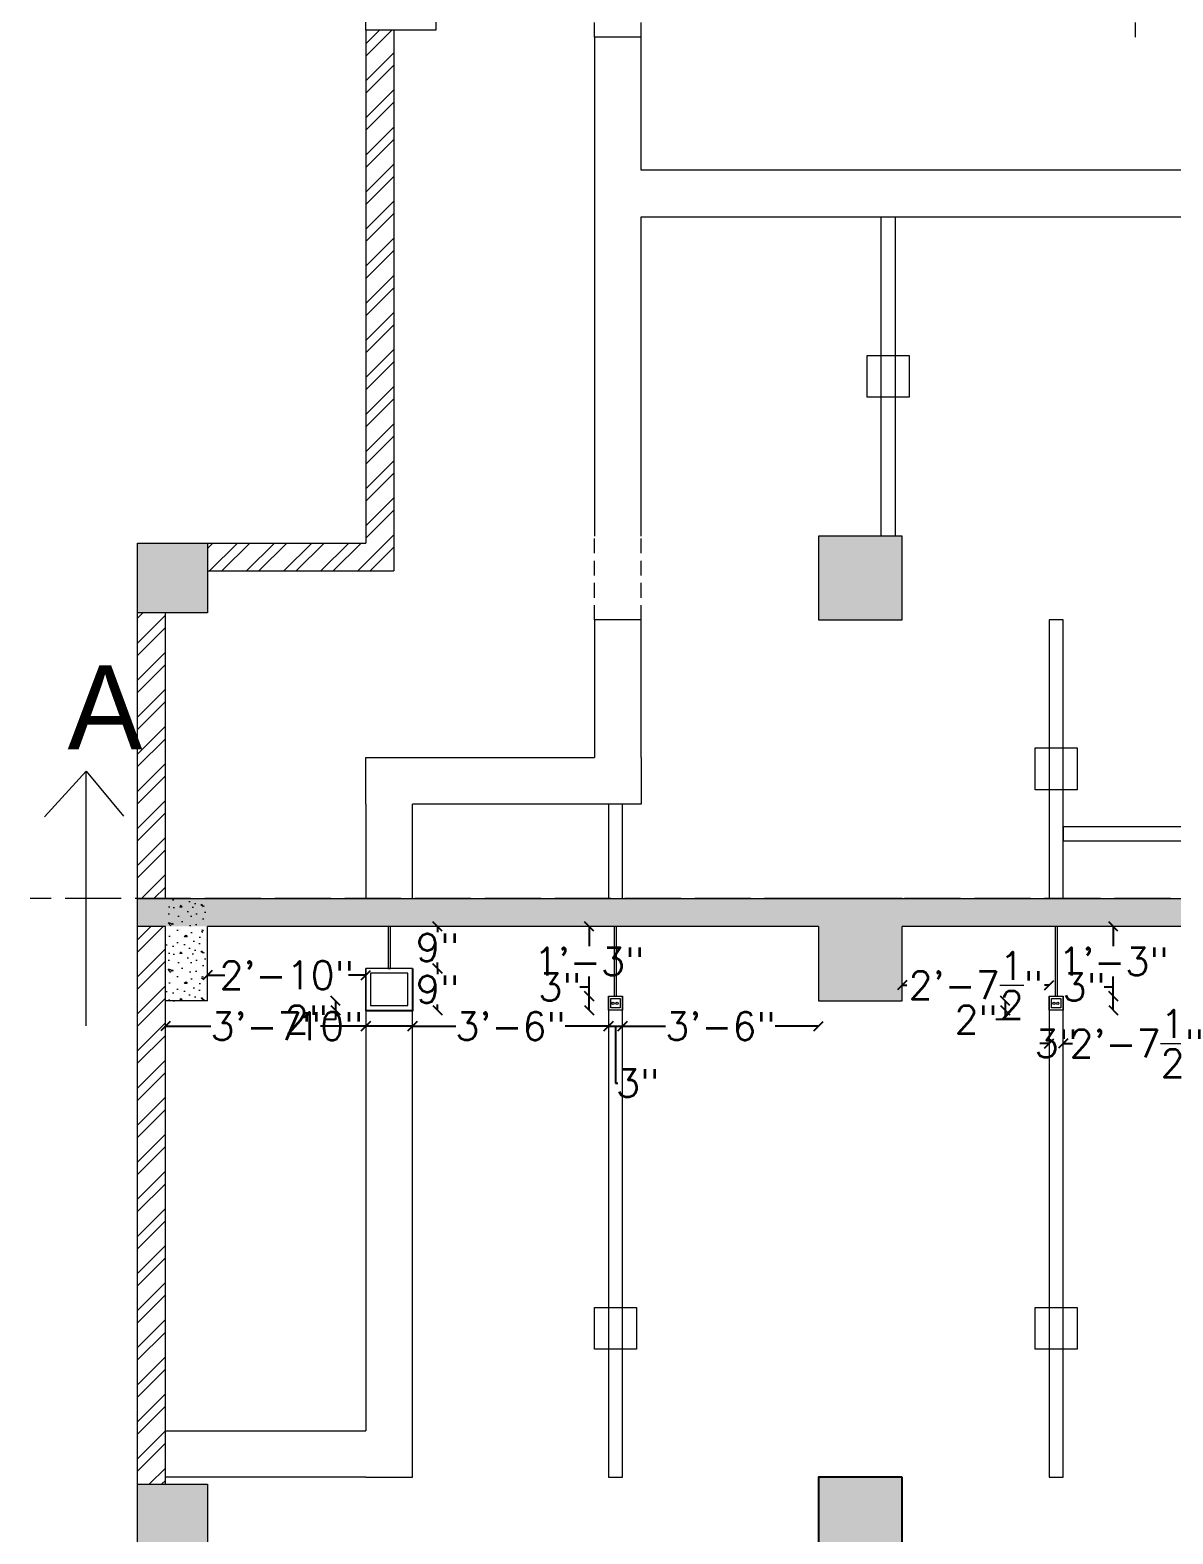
# Model space of a CAD drawing. Header units: inches. Extents: x 111501 to 134888, y 46021 to 52102.
# Drawn here: x 118687.7 to 118932.7, y 47638.7 to 47961.3 of the extents above; entities that cross this region are included whole.
import ezdxf

# ---------------------------------------------------------------- set-up
doc = ezdxf.new("R2010")
doc.units = ezdxf.units.IN
doc.header["$MEASUREMENT"] = 0
doc.linetypes.add('ACAD_ISO02W100', pattern=[15, 12, -3])
doc.linetypes.add('HIDDEN2', pattern=[4.7625, 3.175, -1.5875])
for name, color, linetype, lineweight in [('column', 252, 'Continuous', 9), ('dimension', 250, 'Continuous', 0), ('exterior', 7, 'Continuous', 5), ('SECTION', 7, 'Continuous', 0), ('wall', 7, 'Continuous', 9)]:
    doc.layers.add(name, color=color, linetype=linetype, lineweight=lineweight)
doc.layers.add('false ceiling', color=5, linetype='Continuous')
doc.layers.add('RO', color=7, linetype='Continuous')
doc.styles.get("Standard").update_dxf_attribs({"font": 'txt.shx', "height": 6})
doc.dimstyles.new('Standard$0', dxfattribs={"dimtxt": 4, "dimasz": 2, "dimexe": 0.125, "dimexo": 0.125, "dimgap": 0.25, "dimtad": 0, "dimtih": 1, "dimtoh": 1, "dimdec": 1, "dimlfac": -1, "dimzin": 0, "dimdsep": 46, "dimlunit": 4, "dimtxsty": 'Standard', "dimblk": 'OBLIQUE', "dimblk1": 'DOTSMALL', "dimblk2": 'DOTSMALL', "dimcen": 0, "dimse1": 1, "dimse2": 1, "dimadec": 0, "dimazin": 0, "dimtfac": 1, "dimtdec": 1, "dimtofl": 0, "dimtmove": 0, "dimatfit": 3, "dimfxl": 1, "dimtolj": 1, "dimtzin": 0, "dimarcsym": 0})
pattern_1 = [(45, (19832.368, 650.7016), (-3.97747564, 3.97747564), []), (45, (19835.0195, 650.7016), (-3.97747564, 3.97747564), [])]

# ---------------------------------------------------------------- blocks, each defined once
blk = doc.blocks.new('fg')
at = {"layer": 'exterior', "linetype": 'Continuous'}
for p, q in [((-2722.06, -26309.02, 0), (-2731.88, -26300.13, 0)), ((-2731.88, -26300.13, 0), (-2722.06, -26309.02, 0)), ((-2776.68, -26309.02, 0), (-2722.06, -26309.02, 0)), ((-2722.06, -26309.02, 0), (-2731.74, -26317.05, 0))]:
    blk.add_line(p, q, dxfattribs=at)
blk = doc.blocks.new('_Oblique')
at = {"color": 0, "linetype": 'ByBlock', "lineweight": -2}
blk.add_line((-0.5, -0.5), (0.5, 0.5), dxfattribs=at)
blk = doc.blocks.new('*D1513')
at = {"layer": 'Defpoints', "color": 0, "transparency": 16777216}
for p in [(118725.67, 47759.99), (118759.67, 47759.99), (118725.67, 47758.56)]:
    blk.add_point(p, dxfattribs=at)
at = {"layer": 'dimension', "color": 0, "lineweight": -2, "transparency": 16777216}
for p, q in [((118725.67, 47758.56), (118729.42, 47758.56)), ((118759.67, 47758.56), (118755.92, 47758.56))]:
    blk.add_line(p, q, dxfattribs=at)
at = {"layer": 'dimension', "color": 0, "lineweight": -2, "transparency": 16777216, "xscale": 2, "yscale": 2, "zscale": 2, "rotation": 180}
blk.add_blockref('_Oblique', (118725.67, 47758.56), dxfattribs=at)
at = {"layer": 'dimension', "color": 0, "lineweight": -2, "transparency": 16777216, "xscale": 2, "yscale": 2, "zscale": 2}
blk.add_blockref('_Oblique', (118759.67, 47758.56), dxfattribs=at)
at = {"layer": 'dimension', "color": 0, "lineweight": 5, "transparency": 16777216, "insert": (118742.67, 47758.56), "char_height": 6, "attachment_point": 5}
blk.add_mtext('\\A1;2\'-10"', dxfattribs=at)
blk = doc.blocks.new('_DOTSMALL')
at = {"color": 0, "linetype": 'ByBlock', "lineweight": -2, "const_width": 0.5}
blk.add_lwpolyline([(-0.0625, 0, 1), (0.0625, 0, 1)], format="xyb", close=True, dxfattribs=at)
blk = doc.blocks.new('*D1514')
at = {"layer": 'Defpoints', "color": 0, "transparency": 16777216}
for p in [(118725.67, 47752.99), (118753.15, 47750.99), (118759.67, 47750.99)]:
    blk.add_point(p, dxfattribs=at)
at = {"layer": 'dimension', "color": 0, "lineweight": -2, "transparency": 16777216}
for p, q in [((118753.15, 47752.99), (118753.15, 47750.99)), ((118753.15, 47750.99), (118753.15, 47748.99)), ((118753.15, 47748.99), (118751.15, 47748.99))]:
    blk.add_line(p, q, dxfattribs=at)
at = {"layer": 'dimension', "color": 0, "lineweight": -2, "transparency": 16777216, "xscale": 2, "yscale": 2, "zscale": 2}
for p, rotation in [((118753.15, 47752.99), 90), ((118753.15, 47750.99), 270)]:
    blk.add_blockref('_Oblique', p, dxfattribs=dict(at, rotation=rotation))
at = {"layer": 'dimension', "color": 0, "lineweight": 5, "transparency": 16777216, "insert": (118746.9, 47748.99), "char_height": 6, "attachment_point": 5}
blk.add_mtext('\\A1;2"', dxfattribs=at)
blk = doc.blocks.new('*D1515')
at = {"layer": 'Defpoints', "color": 0, "transparency": 16777216}
for p in [(118759.67, 47750.13), (118769.67, 47750.3), (118759.67, 47747.6)]:
    blk.add_point(p, dxfattribs=at)
at = {"layer": 'dimension', "color": 0, "lineweight": -2, "transparency": 16777216}
for p, q in [((118759.67, 47747.6), (118757.67, 47747.6)), ((118769.67, 47747.6), (118759.67, 47747.6))]:
    blk.add_line(p, q, dxfattribs=at)
at = {"layer": 'dimension', "color": 0, "lineweight": -2, "transparency": 16777216, "xscale": 2, "yscale": 2, "zscale": 2, "rotation": 180}
blk.add_blockref('_Oblique', (118759.67, 47747.6), dxfattribs=at)
at = {"layer": 'dimension', "color": 0, "lineweight": -2, "transparency": 16777216, "xscale": 2, "yscale": 2, "zscale": 2}
blk.add_blockref('_Oblique', (118769.67, 47747.6), dxfattribs=at)
at = {"layer": 'dimension', "color": 0, "lineweight": 5, "transparency": 16777216, "insert": (118751.92, 47747.6), "char_height": 6, "attachment_point": 5}
blk.add_mtext('\\A1;10"', dxfattribs=at)
blk = doc.blocks.new('*D1516')
at = {"layer": 'Defpoints', "color": 0, "transparency": 16777216}
for p in [(118769.12, 47759.99), (118775.03, 47759.99), (118769.42, 47750.99)]:
    blk.add_point(p, dxfattribs=at)
at = {"layer": 'dimension', "color": 0, "lineweight": -2, "transparency": 16777216}
for p, q in [((118775.03, 47759.99), (118775.03, 47758.74)), ((118775.03, 47750.99), (118775.03, 47752.24))]:
    blk.add_line(p, q, dxfattribs=at)
at = {"layer": 'dimension', "color": 0, "lineweight": -2, "transparency": 16777216, "xscale": 2, "yscale": 2, "zscale": 2}
for p, rotation in [((118775.03, 47759.99), 90), ((118775.03, 47750.99), 270)]:
    blk.add_blockref('_Oblique', p, dxfattribs=dict(at, rotation=rotation))
at = {"layer": 'dimension', "color": 0, "lineweight": 5, "transparency": 16777216, "insert": (118775.03, 47755.49), "char_height": 6, "attachment_point": 5}
blk.add_mtext('\\A1;9"', dxfattribs=at)
blk = doc.blocks.new('*D1517')
at = {"layer": 'Defpoints', "color": 0, "lineweight": 5, "transparency": 16777216}
for p in [(118775.03, 47768.99), (118777.75, 47768.99), (118769.12, 47759.99)]:
    blk.add_point(p, dxfattribs=at)
at = {"layer": 'dimension', "color": 0, "lineweight": -2, "transparency": 16777216}
for p, q in [((118775.03, 47768.99), (118775.03, 47767.74)), ((118775.03, 47759.99), (118775.03, 47761.24))]:
    blk.add_line(p, q, dxfattribs=at)
at = {"layer": 'dimension', "color": 0, "lineweight": -2, "transparency": 16777216, "xscale": 2, "yscale": 2, "zscale": 2}
for p, rotation in [((118775.03, 47768.99), 90), ((118775.03, 47759.99), 270)]:
    blk.add_blockref('_Oblique', p, dxfattribs=dict(at, rotation=rotation))
at = {"layer": 'dimension', "color": 0, "lineweight": 5, "transparency": 16777216, "insert": (118775.03, 47764.49), "char_height": 6, "attachment_point": 5}
blk.add_mtext('\\A1;9"', dxfattribs=at)
blk = doc.blocks.new('*D1518')
at = {"layer": 'Defpoints', "color": 0, "lineweight": 5, "transparency": 16777216}
for p in [(118769.67, 47750.3), (118811.67, 47749.32), (118811.67, 47747.6)]:
    blk.add_point(p, dxfattribs=at)
at = {"layer": 'dimension', "color": 0, "lineweight": -2, "transparency": 16777216}
for p, q in [((118769.67, 47747.6), (118778.92, 47747.6)), ((118811.67, 47747.6), (118802.42, 47747.6))]:
    blk.add_line(p, q, dxfattribs=at)
at = {"layer": 'dimension', "color": 0, "lineweight": -2, "transparency": 16777216, "xscale": 2, "yscale": 2, "zscale": 2, "rotation": 180}
blk.add_blockref('_Oblique', (118769.67, 47747.6), dxfattribs=at)
at = {"layer": 'dimension', "color": 0, "lineweight": -2, "transparency": 16777216, "xscale": 2, "yscale": 2, "zscale": 2}
blk.add_blockref('_Oblique', (118811.67, 47747.6), dxfattribs=at)
at = {"layer": 'dimension', "color": 0, "lineweight": 5, "transparency": 16777216, "insert": (118790.67, 47747.6), "char_height": 6, "attachment_point": 5}
blk.add_mtext('\\A1;3\'-6"', dxfattribs=at)
blk = doc.blocks.new('*D1519')
at = {"layer": 'Defpoints', "color": 0, "lineweight": 5, "transparency": 16777216}
for p in [(118814.67, 47749.54), (118811.67, 47749.32), (118814.67, 47747.6)]:
    blk.add_point(p, dxfattribs=at)
at = {"layer": 'dimension', "color": 0, "lineweight": -2, "transparency": 16777216}
for p, q in [((118811.67, 47747.6), (118814.67, 47747.6)), ((118813.17, 47747.6), (118813.17, 47735.35)), ((118813.17, 47735.35), (118813.67, 47735.35))]:
    blk.add_line(p, q, dxfattribs=at)
at = {"layer": 'dimension', "color": 0, "lineweight": -2, "transparency": 16777216, "xscale": 2, "yscale": 2, "zscale": 2, "rotation": 180}
blk.add_blockref('_Oblique', (118811.67, 47747.6), dxfattribs=at)
at = {"layer": 'dimension', "color": 0, "lineweight": -2, "transparency": 16777216, "xscale": 2, "yscale": 2, "zscale": 2}
blk.add_blockref('_Oblique', (118814.67, 47747.6), dxfattribs=at)
at = {"layer": 'dimension', "color": 0, "lineweight": 5, "transparency": 16777216, "insert": (118817.92, 47735.35), "char_height": 6, "attachment_point": 5}
blk.add_mtext('\\A1;3"', dxfattribs=at)
blk = doc.blocks.new('*D1520')
at = {"layer": 'Defpoints', "color": 0, "lineweight": 5, "transparency": 16777216}
for p in [(118856.67, 47757.56), (118814.67, 47749.54), (118856.67, 47747.6)]:
    blk.add_point(p, dxfattribs=at)
at = {"layer": 'dimension', "color": 0, "lineweight": -2, "transparency": 16777216}
for p, q in [((118814.67, 47747.6), (118823.92, 47747.6)), ((118856.67, 47747.6), (118847.42, 47747.6))]:
    blk.add_line(p, q, dxfattribs=at)
at = {"layer": 'dimension', "color": 0, "lineweight": -2, "transparency": 16777216, "xscale": 2, "yscale": 2, "zscale": 2, "rotation": 180}
blk.add_blockref('_Oblique', (118814.67, 47747.6), dxfattribs=at)
at = {"layer": 'dimension', "color": 0, "lineweight": -2, "transparency": 16777216, "xscale": 2, "yscale": 2, "zscale": 2}
blk.add_blockref('_Oblique', (118856.67, 47747.6), dxfattribs=at)
at = {"layer": 'dimension', "color": 0, "lineweight": 5, "transparency": 16777216, "insert": (118835.67, 47747.6), "char_height": 6, "attachment_point": 5}
blk.add_mtext('\\A1;3\'-6"', dxfattribs=at)
blk = doc.blocks.new('*D1521')
at = {"layer": 'Defpoints', "color": 0, "transparency": 16777216}
for p in [(118807.5, 47753.99), (118812.71, 47753.99), (118812.71, 47750.99)]:
    blk.add_point(p, dxfattribs=at)
at = {"layer": 'dimension', "color": 0, "lineweight": -2, "transparency": 16777216}
for p, q in [((118807.5, 47755.99), (118805.5, 47755.99)), ((118807.5, 47753.99), (118807.5, 47755.99)), ((118807.5, 47750.99), (118807.5, 47753.99))]:
    blk.add_line(p, q, dxfattribs=at)
at = {"layer": 'dimension', "color": 0, "lineweight": -2, "transparency": 16777216, "xscale": 2, "yscale": 2, "zscale": 2}
for p, rotation in [((118807.5, 47753.99), 90), ((118807.5, 47750.99), 270)]:
    blk.add_blockref('_Oblique', p, dxfattribs=dict(at, rotation=rotation))
at = {"layer": 'dimension', "color": 0, "lineweight": 5, "transparency": 16777216, "insert": (118801.25, 47755.99), "char_height": 6, "attachment_point": 5}
blk.add_mtext('\\A1;3"', dxfattribs=at)
blk = doc.blocks.new('*D1522')
at = {"layer": 'Defpoints', "color": 0, "transparency": 16777216}
for p in [(118807.5, 47768.99), (118810.67, 47768.99), (118811.67, 47753.99)]:
    blk.add_point(p, dxfattribs=at)
at = {"layer": 'dimension', "color": 0, "lineweight": -2, "transparency": 16777216}
for p, q in [((118807.5, 47768.99), (118807.5, 47764.74)), ((118807.5, 47753.99), (118807.5, 47758.24))]:
    blk.add_line(p, q, dxfattribs=at)
at = {"layer": 'dimension', "color": 0, "lineweight": -2, "transparency": 16777216, "xscale": 2, "yscale": 2, "zscale": 2}
for p, rotation in [((118807.5, 47768.99), 90), ((118807.5, 47753.99), 270)]:
    blk.add_blockref('_Oblique', p, dxfattribs=dict(at, rotation=rotation))
at = {"layer": 'dimension', "color": 0, "lineweight": 5, "transparency": 16777216, "insert": (118807.5, 47761.49), "char_height": 6, "attachment_point": 5}
blk.add_mtext('\\A1;1\'-3"', dxfattribs=at)
blk = doc.blocks.new('*D1523')
at = {"layer": 'Defpoints', "color": 0, "transparency": 16777216}
for p in [(118874.67, 47752.99), (118896.74, 47750.99), (118906.17, 47750.99)]:
    blk.add_point(p, dxfattribs=at)
at = {"layer": 'dimension', "color": 0, "lineweight": -2, "transparency": 16777216}
for p, q in [((118896.74, 47752.99), (118896.74, 47750.99)), ((118896.74, 47750.99), (118896.74, 47748.99)), ((118896.74, 47748.99), (118894.74, 47748.99))]:
    blk.add_line(p, q, dxfattribs=at)
at = {"layer": 'dimension', "color": 0, "lineweight": -2, "transparency": 16777216, "xscale": 2, "yscale": 2, "zscale": 2}
for p, rotation in [((118896.74, 47752.99), 90), ((118896.74, 47750.99), 270)]:
    blk.add_blockref('_Oblique', p, dxfattribs=dict(at, rotation=rotation))
at = {"layer": 'dimension', "color": 0, "lineweight": 5, "transparency": 16777216, "insert": (118890.49, 47748.99), "char_height": 6, "attachment_point": 5}
blk.add_mtext('\\A1;2"', dxfattribs=at)
blk = doc.blocks.new('*D1524')
at = {"layer": 'Defpoints', "color": 0, "transparency": 16777216}
for p in [(118874.67, 47756.36), (118874.67, 47753.35), (118906.17, 47753.35)]:
    blk.add_point(p, dxfattribs=at)
at = {"layer": 'dimension', "color": 0, "lineweight": -2, "transparency": 16777216}
for p, q in [((118874.67, 47756.36), (118875.67, 47756.36)), ((118906.17, 47756.36), (118905.17, 47756.36))]:
    blk.add_line(p, q, dxfattribs=at)
at = {"layer": 'dimension', "color": 0, "lineweight": -2, "transparency": 16777216, "xscale": 2, "yscale": 2, "zscale": 2, "rotation": 180}
blk.add_blockref('_Oblique', (118874.67, 47756.36), dxfattribs=at)
at = {"layer": 'dimension', "color": 0, "lineweight": -2, "transparency": 16777216, "xscale": 2, "yscale": 2, "zscale": 2}
blk.add_blockref('_Oblique', (118906.17, 47756.36), dxfattribs=at)
at = {"layer": 'dimension', "color": 0, "lineweight": 5, "transparency": 16777216, "insert": (118890.42, 47756.36), "char_height": 6, "attachment_point": 5}
blk.add_mtext('\\A1;2\'-7{\\H1.000000x;\\S1/2;}"', dxfattribs=at)
blk = doc.blocks.new('*D1525')
at = {"layer": 'Defpoints', "color": 0, "transparency": 16777216}
for p in [(118909.17, 47753.99), (118919.92, 47753.99), (118909.17, 47750.99)]:
    blk.add_point(p, dxfattribs=at)
at = {"layer": 'dimension', "color": 0, "lineweight": -2, "transparency": 16777216}
for p, q in [((118919.92, 47755.99), (118917.92, 47755.99)), ((118919.92, 47753.99), (118919.92, 47755.99)), ((118919.92, 47750.99), (118919.92, 47753.99))]:
    blk.add_line(p, q, dxfattribs=at)
at = {"layer": 'dimension', "color": 0, "lineweight": -2, "transparency": 16777216, "xscale": 2, "yscale": 2, "zscale": 2}
for p, rotation in [((118919.92, 47753.99), 90), ((118919.92, 47750.99), 270)]:
    blk.add_blockref('_Oblique', p, dxfattribs=dict(at, rotation=rotation))
at = {"layer": 'dimension', "color": 0, "lineweight": 5, "transparency": 16777216, "insert": (118913.67, 47755.99), "char_height": 6, "attachment_point": 5}
blk.add_mtext('\\A1;3"', dxfattribs=at)
blk = doc.blocks.new('*D1526')
at = {"layer": 'Defpoints', "color": 0, "lineweight": 5, "transparency": 16777216}
for p in [(118919.92, 47768.99), (118924.74, 47768.99), (118909.17, 47753.99)]:
    blk.add_point(p, dxfattribs=at)
at = {"layer": 'dimension', "color": 0, "lineweight": -2, "transparency": 16777216}
for p, q in [((118919.92, 47768.99), (118919.92, 47764.74)), ((118919.92, 47753.99), (118919.92, 47758.24))]:
    blk.add_line(p, q, dxfattribs=at)
at = {"layer": 'dimension', "color": 0, "lineweight": -2, "transparency": 16777216, "xscale": 2, "yscale": 2, "zscale": 2}
for p, rotation in [((118919.92, 47768.99), 90), ((118919.92, 47753.99), 270)]:
    blk.add_blockref('_Oblique', p, dxfattribs=dict(at, rotation=rotation))
at = {"layer": 'dimension', "color": 0, "lineweight": 5, "transparency": 16777216, "insert": (118919.92, 47761.49), "char_height": 6, "attachment_point": 5}
blk.add_mtext('\\A1;1\'-3"', dxfattribs=at)
blk = doc.blocks.new('*D1527')
at = {"layer": 'Defpoints', "color": 0, "transparency": 16777216}
for p in [(118906.17, 47747.01), (118909.17, 47747.43), (118909.17, 47743.86)]:
    blk.add_point(p, dxfattribs=at)
at = {"layer": 'dimension', "color": 0, "lineweight": -2, "transparency": 16777216}
for p, q in [((118906.17, 47743.86), (118904.17, 47743.86)), ((118909.17, 47743.86), (118911.17, 47743.86))]:
    blk.add_line(p, q, dxfattribs=at)
at = {"layer": 'dimension', "color": 0, "lineweight": -2, "transparency": 16777216, "xscale": 2, "yscale": 2, "zscale": 2}
blk.add_blockref('_Oblique', (118906.17, 47743.86), dxfattribs=at)
at = {"layer": 'dimension', "color": 0, "lineweight": -2, "transparency": 16777216, "xscale": 2, "yscale": 2, "zscale": 2, "rotation": 180}
blk.add_blockref('_Oblique', (118909.17, 47743.86), dxfattribs=at)
at = {"layer": 'dimension', "color": 0, "lineweight": 5, "transparency": 16777216, "insert": (118907.67, 47743.86), "char_height": 6, "attachment_point": 5}
blk.add_mtext('\\A1;3"', dxfattribs=at)
blk = doc.blocks.new('*D1528')
at = {"layer": 'Defpoints', "color": 0, "lineweight": 5, "transparency": 16777216}
for p in [(118940.67, 47756.27), (118909.17, 47747.43), (118940.67, 47743.86)]:
    blk.add_point(p, dxfattribs=at)
at = {"layer": 'dimension', "color": 0, "lineweight": -2, "transparency": 16777216}
for p, q in [((118909.17, 47743.86), (118910.17, 47743.86)), ((118940.67, 47743.86), (118939.67, 47743.86))]:
    blk.add_line(p, q, dxfattribs=at)
at = {"layer": 'dimension', "color": 0, "lineweight": -2, "transparency": 16777216, "xscale": 2, "yscale": 2, "zscale": 2, "rotation": 180}
blk.add_blockref('_Oblique', (118909.17, 47743.86), dxfattribs=at)
at = {"layer": 'dimension', "color": 0, "lineweight": -2, "transparency": 16777216, "xscale": 2, "yscale": 2, "zscale": 2}
blk.add_blockref('_Oblique', (118940.67, 47743.86), dxfattribs=at)
at = {"layer": 'dimension', "color": 0, "lineweight": 5, "transparency": 16777216, "insert": (118924.92, 47743.86), "char_height": 6, "attachment_point": 5}
blk.add_mtext('\\A1;2\'-7{\\H1.000000x;\\S1/2;}"', dxfattribs=at)
blk = doc.blocks.new('*D1571')
at = {"layer": 'Defpoints', "color": 0, "lineweight": 5, "transparency": 16777216}
for p in [(118759.67, 47750.13), (118716.67, 47749.16), (118716.67, 47747.6)]:
    blk.add_point(p, dxfattribs=at)
at = {"layer": 'dimension', "color": 0, "lineweight": -2, "transparency": 16777216}
for p, q in [((118716.67, 47747.6), (118726.42, 47747.6)), ((118759.67, 47747.6), (118749.92, 47747.6))]:
    blk.add_line(p, q, dxfattribs=at)
at = {"layer": 'dimension', "color": 0, "lineweight": -2, "transparency": 16777216, "xscale": 2, "yscale": 2, "zscale": 2, "rotation": 180}
blk.add_blockref('_Oblique', (118716.67, 47747.6), dxfattribs=at)
at = {"layer": 'dimension', "color": 0, "lineweight": -2, "transparency": 16777216, "xscale": 2, "yscale": 2, "zscale": 2}
blk.add_blockref('_Oblique', (118759.67, 47747.6), dxfattribs=at)
at = {"layer": 'dimension', "color": 0, "lineweight": 5, "transparency": 16777216, "insert": (118738.17, 47747.6), "char_height": 6, "attachment_point": 5}
blk.add_mtext('\\A1;3\'-7"', dxfattribs=at)

msp = doc.modelspace()

# ---------------------------------------------------------------- hatches: boundary and pattern name
at = {"layer": 'column'}
for points in [[(118856.67, 47852.73), (118856.67, 47834.73), (118874.67, 47834.73), (118874.67, 47852.73)], [(118710.67, 47851.23), (118710.67, 47836.23), (118725.67, 47836.23), (118725.67, 47851.23)]]:
    msp.add_hatch(color=256, dxfattribs=at).paths.add_polyline_path(points)
h = msp.add_hatch(color=256, dxfattribs=at)
h.paths.add_polyline_path([(118874.67, 47650.81), (118856.67, 47650.81), (118856.67, 47632.81), (118874.67, 47632.81)])
h.paths.add_polyline_path([(118853.67, 47539.52), (118874.67, 47539.52), (118874.67, 47547.52), (118853.67, 47547.52)])
h.paths.add_polyline_path([(118874.67, 47467.52), (118856.67, 47467.52), (118856.67, 47449.52), (118874.67, 47449.52)])
h = msp.add_hatch(color=256, dxfattribs=at)
h.paths.add_polyline_path([(118710.67, 47645.36), (118710.67, 47634.36), (118721.67, 47634.36), (118721.67, 47645.36)])
h.paths.add_polyline_path([(118721.67, 47645.36), (118721.67, 47649.36), (118710.67, 47649.36), (118710.67, 47645.36)])
h.paths.add_polyline_path([(118721.67, 47634.36), (118725.67, 47634.36), (118725.67, 47645.36), (118721.67, 47645.36)])
h.paths.add_polyline_path([(118725.67, 47649.36), (118721.67, 47649.36), (118721.67, 47645.36), (118725.67, 47645.36)])
at = {"layer": 'wall', "lineweight": 5}
h = msp.add_hatch(dxfattribs=at)
h.set_pattern_fill('ANSI32', color=256, scale=15, style=0)
h.set_pattern_definition(pattern_1)
h.paths.add_polyline_path([(118725.67, 47845.23), (118725.67, 47851.23), (118759.67, 47851.23), (118759.67, 47961.23), (118765.67, 47961.23), (118765.67, 47952.75), (118765.67, 47934.69), (118765.67, 47925.74), (118765.67, 47907.69), (118765.67, 47899.22), (118765.67, 47881.17), (118765.67, 47870.27), (118765.67, 47852.22), (118765.67, 47845.23)])
h.paths.add_polyline_path([(118759.67, 47976.23), (118765.67, 47976.23), (118765.67, 48165.16), (118759.67, 48165.16)])
h = msp.add_hatch(dxfattribs=at)
h.set_pattern_fill('ANSI32', color=256, scale=15, style=0)
h.set_pattern_definition(pattern_1)
h.paths.add_polyline_path([(118716.67, 47774.99), (118716.67, 47836.23), (118710.67, 47836.23), (118710.67, 47774.99)])
h = msp.add_hatch(dxfattribs=at)
h.set_pattern_fill('CONC', color=256, scale=10, style=0)
h.set_pattern_definition([(0, (-78.838, 657.102), (0, 10), [0, -10]), (0, (-78.738, 653.602), (0, 10), [0, -10]), (0, (-78.438, 659.002), (0, 10), [0, -10]), (338.1986, (-83.6382, 655.9016), (30.00000273, -9.999999105), [1.07703, -52.77462]), (216.8699, (-82.6382, 655.5016), (29.999999178, 20.000001233), [0.5, -49.5]), (130.6013, (-83.0382, 655.2016), (50.000004212, -59.999990182), [0.92195, -91.27349]), (206.5651, (-86.338, 654.0016), (-9.99999158, -10.0000131), [0.22361, -22.13707]), (326.3099, (-86.5382, 653.9016), (19.99999558, -10.000013345), [0.36056, -35.69496]), (108.4349, (-86.2382, 653.7016), (-9.99998403, 20.000004346), [0.31623, -31.30655]), (225, (-79.938, 653.0016), (-2e-15, -10.0000031), [0.42426, -13.71787]), (0, (-80.238, 652.702), (10, 10), [0.6, -9.4]), (135, (-79.638, 652.7016), (-10.0000031, 1e-15), [0.42426, -13.71787]), (251.5651, (-81.1382, 659.4016), (9.99998403, 20.000004346), [0.31623, -31.30655]), (0, (-81.238, 659.102), (10, 10), [0.5, -9.5]), (143.1301, (-80.7382, 659.1016), (-29.999999178, 20.000001233), [0.5, -49.5]), (213.6901, (-86.4382, 659.5016), (19.99999558, 10.000013345), [0.36056, -35.69496]), (341.5651, (-86.7382, 659.3016), (-20.000004346, 9.99998403), [0.63246, -30.99032]), (126.8699, (-86.1382, 659.1016), (20.000001233, -29.999999178), [0.5, -49.5]), (0, (-83.538, 659.102), (0, 10), [0, -10]), (0, (-86.238, 656.502), (0, 10), [0, -10]), (0, (-83.438, 652.802), (0, 10), [0, -10]), (0, (-80.738, 655.902), (0, 10), [0, -10]), (0, (-83.638, 657.602), (0, 10), [0, -10]), (0, (-85.838, 657.902), (0, 10), [0, -10]), (0, (-84.938, 657.302), (0, 10), [0, -10]), (0, (-85.338, 654.902), (0, 10), [0, -10]), (0, (-87.738, 655.302), (0, 10), [0, -10]), (0, (-87.638, 657.602), (0, 10), [0, -10]), (0, (-87.938, 659.802), (0, 10), [0, -10]), (0, (-84.838, 660.202), (0, 10), [0, -10]), (0, (-82.638, 660.602), (0, 10), [0, -10]), (0, (-79.138, 660.202), (0, 10), [0, -10]), (0, (-81.538, 657.102), (0, 10), [0, -10]), (0, (-82.538, 658.902), (0, 10), [0, -10]), (0, (-81.738, 654.102), (0, 10), [0, -10]), (0, (-84.738, 653.602), (0, 10), [0, -10]), (0, (-81.738, 651.402), (0, 10), [0, -10]), (0, (-85.038, 652.002), (0, 10), [0, -10]), (0, (-88.238, 651.702), (0, 10), [0, -10]), (0, (-87.038, 651.202), (0, 10), [0, -10]), (0, (-86.938, 652.602), (0, 10), [0, -10]), (0, (-80.238, 651.002), (0, 10), [0, -10]), (0, (-79.038, 655.102), (0, 10), [0, -10]), (0, (-79.538, 658.102), (0, 10), [0, -10]), (0, (-84.138, 650.902), (0, 10), [0, -10])])
h.paths.add_polyline_path([(118710.67, 47768.99), (118856.67, 47768.99), (118856.67, 47752.99), (118874.67, 47752.99), (118874.67, 47768.99), (119220.67, 47768.99), (119220.67, 47774.99), (118710.67, 47774.99)])
h = msp.add_hatch(dxfattribs=at)
h.set_pattern_fill('CONC', color=256, scale=10, style=0)
h.set_pattern_definition([(0, (-127.838, 371.204), (0, 10), [0, -10]), (0, (-127.738, 367.704), (0, 10), [0, -10]), (0, (-127.438, 373.104), (0, 10), [0, -10]), (338.1986, (-132.6382, 370.004), (30.00000273, -9.999999105), [1.07703, -52.77462]), (216.8699, (-131.6382, 369.604), (29.999999178, 20.000001233), [0.5, -49.5]), (130.6013, (-132.0382, 369.3041), (50.000004212, -59.999990182), [0.92195, -91.27349]), (206.5651, (-135.338, 368.104), (-9.99999158, -10.0000131), [0.22361, -22.13707]), (326.3099, (-135.5382, 368.004), (19.99999558, -10.000013345), [0.36056, -35.69496]), (108.4349, (-135.2382, 367.804), (-9.99998403, 20.000004346), [0.31623, -31.30655]), (225, (-128.938, 367.104), (-2e-15, -10.0000031), [0.42426, -13.71787]), (0, (-129.238, 366.804), (10, 10), [0.6, -9.4]), (135, (-128.638, 366.804), (-10.0000031, 1e-15), [0.42426, -13.71787]), (251.5651, (-130.1382, 373.504), (9.99998403, 20.000004346), [0.31623, -31.30655]), (0, (-130.238, 373.204), (10, 10), [0.5, -9.5]), (143.1301, (-129.7382, 373.204), (-29.999999178, 20.000001233), [0.5, -49.5]), (213.6901, (-135.4382, 373.604), (19.99999558, 10.000013345), [0.36056, -35.69496]), (341.5651, (-135.7382, 373.404), (-20.000004346, 9.99998403), [0.63246, -30.99032]), (126.8699, (-135.1382, 373.204), (20.000001233, -29.999999178), [0.5, -49.5]), (0, (-132.538, 373.204), (0, 10), [0, -10]), (0, (-135.238, 370.604), (0, 10), [0, -10]), (0, (-132.438, 366.904), (0, 10), [0, -10]), (0, (-129.738, 370.004), (0, 10), [0, -10]), (0, (-132.638, 371.704), (0, 10), [0, -10]), (0, (-134.838, 372.004), (0, 10), [0, -10]), (0, (-133.938, 371.404), (0, 10), [0, -10]), (0, (-134.338, 369.004), (0, 10), [0, -10]), (0, (-136.738, 369.404), (0, 10), [0, -10]), (0, (-136.638, 371.704), (0, 10), [0, -10]), (0, (-136.938, 373.904), (0, 10), [0, -10]), (0, (-133.838, 374.304), (0, 10), [0, -10]), (0, (-131.638, 374.704), (0, 10), [0, -10]), (0, (-128.138, 374.304), (0, 10), [0, -10]), (0, (-130.538, 371.204), (0, 10), [0, -10]), (0, (-131.538, 373.004), (0, 10), [0, -10]), (0, (-130.738, 368.204), (0, 10), [0, -10]), (0, (-133.738, 367.704), (0, 10), [0, -10]), (0, (-130.738, 365.504), (0, 10), [0, -10]), (0, (-134.038, 366.104), (0, 10), [0, -10]), (0, (-137.238, 365.804), (0, 10), [0, -10]), (0, (-136.038, 365.304), (0, 10), [0, -10]), (0, (-135.938, 366.704), (0, 10), [0, -10]), (0, (-129.238, 365.104), (0, 10), [0, -10]), (0, (-128.038, 369.204), (0, 10), [0, -10]), (0, (-128.538, 372.204), (0, 10), [0, -10]), (0, (-133.138, 365.004), (0, 10), [0, -10])])
h.paths.add_polyline_path([(118716.67, 47768.99), (118716.67, 47752.99), (118725.67, 47752.99), (118725.67, 47768.99), (118725.67, 47774.99), (118716.67, 47774.99)])
h = msp.add_hatch(dxfattribs=at)
h.set_pattern_fill('ANSI32', color=256, scale=15, style=0)
h.set_pattern_definition(pattern_1)
h.paths.add_polyline_path([(118710.67, 47649.31), (118710.67, 47768.99), (118716.67, 47768.99), (118716.67, 47660.81), (118716.67, 47650.81), (118716.67, 47649.31)])

# ---------------------------------------------------------------- linework, layer by layer
at = {"lineweight": 5}
for q in [(118725.67, 47768.99), (118716.67, 47752.99)]:
    msp.add_line((118725.67, 47752.99), q, dxfattribs=at)
at = {"layer": 'column'}
for points in [[(118759.67, 47976.23), (118774.67, 47976.23), (118774.67, 47961.23), (118759.67, 47961.23)], [(118874.67, 47852.73), (118856.67, 47852.73), (118856.67, 47834.73), (118874.67, 47834.73)], [(118710.67, 47851.23), (118725.67, 47851.23), (118725.67, 47836.23), (118710.67, 47836.23)], [(118710.67, 47649.31), (118725.67, 47649.31), (118725.67, 47634.31), (118710.67, 47634.31)]]:
    msp.add_lwpolyline(points, close=True, dxfattribs=at)
at = {"layer": 'exterior', "color": 1, "linetype": 'ACAD_ISO02W100'}
msp.add_line((119247.16, 47774.99), (118687.66, 47774.99), dxfattribs=at)
at = {"layer": 'false ceiling', "linetype": 'HIDDEN2', "lineweight": 5}
for p, q in [((118808.67, 47959.73), (118808.67, 47977.73)), ((118818.67, 47959.73), (118818.67, 47977.73)), ((118924.67, 47959.73), (118924.67, 47977.73)), ((118808.67, 47834.73), (118808.67, 47852.73)), ((118818.67, 47834.73), (118818.67, 47852.73))]:
    msp.add_line(p, q, dxfattribs=at)
at = {"layer": 'false ceiling', "lineweight": 5}
for points in [[(118818.67, 47931.23), (118818.67, 47959.73), (118808.67, 47959.73), (118808.67, 47852.73)], [(118818.67, 47921.23), (118934.67, 47921.23), (118934.67, 47931.23), (118818.67, 47931.23)], [(118818.67, 47852.73), (118818.67, 47921.23)], [(118818.67, 47805.23), (118818.67, 47834.73), (118808.67, 47834.73), (118808.67, 47805.23)], [(118909.17, 47774.99), (118909.17, 47834.73), (118906.17, 47834.73), (118906.17, 47774.99)], [(118759.67, 47795.23), (118759.67, 47805.23), (118808.67, 47805.23)], [(118818.67, 47805.23), (118818.67, 47795.23), (118769.67, 47795.23)], [(118759.67, 47795.23), (118759.67, 47774.99)], [(118769.67, 47774.99), (118769.67, 47795.23)], [(118814.67, 47774.99), (118814.67, 47795.23), (118811.67, 47795.23), (118811.67, 47774.99)], [(118759.67, 47650.81), (118769.67, 47650.81), (118769.67, 47759.99)], [(118759.67, 47759.99), (118759.67, 47660.81)], [(118811.67, 47753.99), (118811.67, 47650.81), (118814.67, 47650.81), (118814.67, 47753.99)], [(118906.17, 47753.99), (118906.17, 47650.81), (118909.17, 47650.81), (118909.17, 47753.99)], [(118759.67, 47650.81), (118716.67, 47650.81), (118716.67, 47660.81), (118759.67, 47660.81)]]:
    msp.add_lwpolyline(points, dxfattribs=at)
for points in [[(118870.17, 47921.23), (118873.17, 47921.23), (118873.17, 47852.73), (118870.17, 47852.73)], [(118867.17, 47891.48), (118876.17, 47891.48), (118876.17, 47882.48), (118867.17, 47882.48)], [(118903.17, 47807.27), (118912.17, 47807.27), (118912.17, 47798.27), (118903.17, 47798.27)], [(118909.17, 47787.37), (118940.67, 47787.37), (118940.67, 47790.37), (118909.17, 47790.37)], [(118808.67, 47687.27), (118817.67, 47687.27), (118817.67, 47678.27), (118808.67, 47678.27)], [(118903.17, 47687.27), (118912.17, 47687.27), (118912.17, 47678.27), (118903.17, 47678.27)]]:
    msp.add_lwpolyline(points, close=True, dxfattribs=at)
at = {"layer": 'false ceiling', "color": 6, "lineweight": 5}
for points in [[(118811.67, 47753.99), (118814.67, 47753.99), (118814.67, 47750.99), (118811.67, 47750.99)], [(118812.17, 47753.49), (118814.17, 47753.49), (118814.17, 47751.49), (118812.17, 47751.49)], [(118906.17, 47753.99), (118909.17, 47753.99), (118909.17, 47750.99), (118906.17, 47750.99)], [(118906.67, 47753.49), (118908.67, 47753.49), (118908.67, 47751.49), (118906.67, 47751.49)]]:
    msp.add_lwpolyline(points, close=True, dxfattribs=at)
at = {"layer": 'false ceiling', "lineweight": 5}
for centre in [(118812.67, 47752.49), (118813.52, 47752.49), (118907.17, 47752.49), (118908.02, 47752.49)]:
    msp.add_circle(centre, 0.25, dxfattribs=at)
at = {"layer": 'RO', "color": 7, "linetype": 'Continuous'}
msp.add_lwpolyline([(118874.67, 47650.81), (118856.67, 47650.81), (118856.67, 47632.81), (118874.67, 47632.81)], close=True, dxfattribs=at)
at = {"layer": 'SECTION', "color": 15}
for points in [[(118764.42, 47759.99), (118764.92, 47759.99), (118764.92, 47768.99), (118764.42, 47768.99)], [(118812.92, 47753.99), (118813.42, 47753.99), (118813.42, 47768.99), (118812.92, 47768.99)], [(118907.42, 47753.99), (118907.92, 47753.99), (118907.92, 47768.99), (118907.42, 47768.99)]]:
    msp.add_lwpolyline(points, close=True, dxfattribs=at)
at = {"layer": 'SECTION', "color": 1}
msp.add_lwpolyline([(118759.57, 47759.99), (118759.57, 47750.89), (118769.77, 47750.89), (118769.77, 47759.99)], dxfattribs=at)
at = {"layer": 'SECTION', "color": 5}
for points in [[(118759.67, 47750.99), (118769.67, 47750.99), (118769.67, 47759.99), (118759.67, 47759.99)], [(118760.67, 47751.99), (118768.67, 47751.99), (118768.67, 47758.99), (118760.67, 47758.99)]]:
    msp.add_lwpolyline(points, close=True, dxfattribs=at)
at = {"layer": 'wall'}
for p, q in [((118759.67, 47961.23), (118759.67, 47851.23)), ((118765.67, 47961.23), (118765.67, 47845.23)), ((118725.67, 47851.23), (118759.67, 47851.23)), ((118725.67, 47845.23), (118765.67, 47845.23)), ((118710.67, 47649.31), (118710.67, 47836.23)), ((118716.67, 47774.99), (118716.67, 47836.23)), ((118716.67, 47649.31), (118716.67, 47768.99))]:
    msp.add_line(p, q, dxfattribs=at)
at = {"layer": 'wall', "lineweight": 5}
for points in [[(118716.67, 47768.99), (118710.67, 47768.99), (118710.67, 47774.99), (119220.67, 47774.99), (119220.67, 47768.99), (119164.67, 47768.99)], [(118874.67, 47774.99), (118856.67, 47774.99)], [(118856.67, 47768.99), (118725.67, 47768.99)], [(118856.67, 47768.99), (118856.67, 47752.99), (118874.67, 47752.99), (118874.67, 47768.99)], [(119146.67, 47768.99), (118874.67, 47768.99)]]:
    msp.add_lwpolyline(points, dxfattribs=at)

# ---------------------------------------------------------------- block references
at = {"layer": 'exterior', "linetype": 'Continuous', "rotation": 90}
msp.add_blockref('fg', (92390.64, 50524.36, 0), dxfattribs=at)

# ---------------------------------------------------------------- texts
at = {"layer": 'exterior', "color": 1, "linetype": 'Continuous', "insert": (118695.69, 47824.97), "char_height": 18, "width": 14.5412, "attachment_point": 1}
msp.add_mtext('{\\Faehalf.shx|c0;A}', dxfattribs=at)

# ---------------------------------------------------------------- dimensions: what is measured, and where the dimension line sits
at = {"layer": 'dimension', "lineweight": 5}
for base, p1, p2, picture, middle in [((118775.03, 47768.99), (118769.12, 47759.99), (118777.75, 47768.99), '*D1517', (118775.03, 47764.49)), ((118919.92, 47768.99), (118909.17, 47753.99), (118924.74, 47768.99), '*D1526', (118919.92, 47761.49))]:
    dim = msp.add_linear_dim(base=base, p1=p1, p2=p2, angle=90, dimstyle='Standard$0', override={"dimtmove": 1}, dxfattribs=at)
    dim.commit()
    dim.dimension.update_dxf_attribs({"geometry": picture, "text_midpoint": middle})
for base, p1, p2, picture, middle in [((118807.5, 47768.99), (118811.67, 47753.99), (118810.67, 47768.99), '*D1522', (118807.5, 47761.49)), ((118775.03, 47759.99), (118769.42, 47750.99), (118769.12, 47759.99), '*D1516', (118775.03, 47755.49)), ((118807.5, 47753.99), (118812.71, 47750.99), (118812.71, 47753.99), '*D1521', (118801.25, 47755.99)), ((118919.92, 47753.99), (118909.17, 47750.99), (118909.17, 47753.99), '*D1525', (118913.67, 47755.99)), ((118753.15, 47750.99), (118725.67, 47752.99), (118759.67, 47750.99), '*D1514', (118746.9, 47748.99)), ((118896.74, 47750.99), (118874.67, 47752.99), (118906.17, 47750.99), '*D1523', (118890.49, 47748.99))]:
    dim = msp.add_linear_dim(base=base, p1=p1, p2=p2, angle=90, dimstyle='Standard$0', dxfattribs=at)
    dim.commit()
    dim.dimension.update_dxf_attribs({"geometry": picture, "text_midpoint": middle})
for base, p1, p2, picture, middle in [((118725.67, 47758.56), (118759.67, 47759.99), (118725.67, 47759.99), '*D1513', (118742.67, 47758.56)), ((118874.67, 47756.36), (118906.17, 47753.35), (118874.67, 47753.35), '*D1524', (118890.42, 47756.36)), ((118759.67, 47747.6), (118769.67, 47750.3), (118759.67, 47750.13), '*D1515', (118751.92, 47747.6))]:
    dim = msp.add_linear_dim(base=base, p1=p1, p2=p2, dimstyle='Standard$0', dxfattribs=at)
    dim.commit()
    dim.dimension.update_dxf_attribs({"geometry": picture, "text_midpoint": middle})
for base, p1, p2, picture, middle in [((118856.67, 47747.6), (118814.67, 47749.54), (118856.67, 47757.56), '*D1520', (118835.67, 47747.6)), ((118940.67, 47743.86), (118909.17, 47747.43), (118940.67, 47756.27), '*D1528', (118924.92, 47743.86)), ((118716.67, 47747.6), (118759.67, 47750.13), (118716.67, 47749.16), '*D1571', (118738.17, 47747.6)), ((118811.67, 47747.6), (118769.67, 47750.3), (118811.67, 47749.32), '*D1518', (118790.67, 47747.6)), ((118814.67, 47747.6), (118811.67, 47749.32), (118814.67, 47749.54), '*D1519', (118813.92, 47735.35))]:
    dim = msp.add_linear_dim(base=base, p1=p1, p2=p2, dimstyle='Standard$0', override={"dimtmove": 1}, dxfattribs=at)
    dim.commit()
    dim.dimension.update_dxf_attribs({"geometry": picture, "text_midpoint": middle})
dim = msp.add_linear_dim(base=(118909.17, 47743.86), p1=(118906.17, 47747.01), p2=(118909.17, 47747.43), dimstyle='Standard$0', dxfattribs=at)
dim.commit()
dim.dimension.update_dxf_attribs({"geometry": '*D1527', "text_midpoint": (118907.67, 47743.86), "dimtype": 160})

doc.saveas('drawing.dxf')
